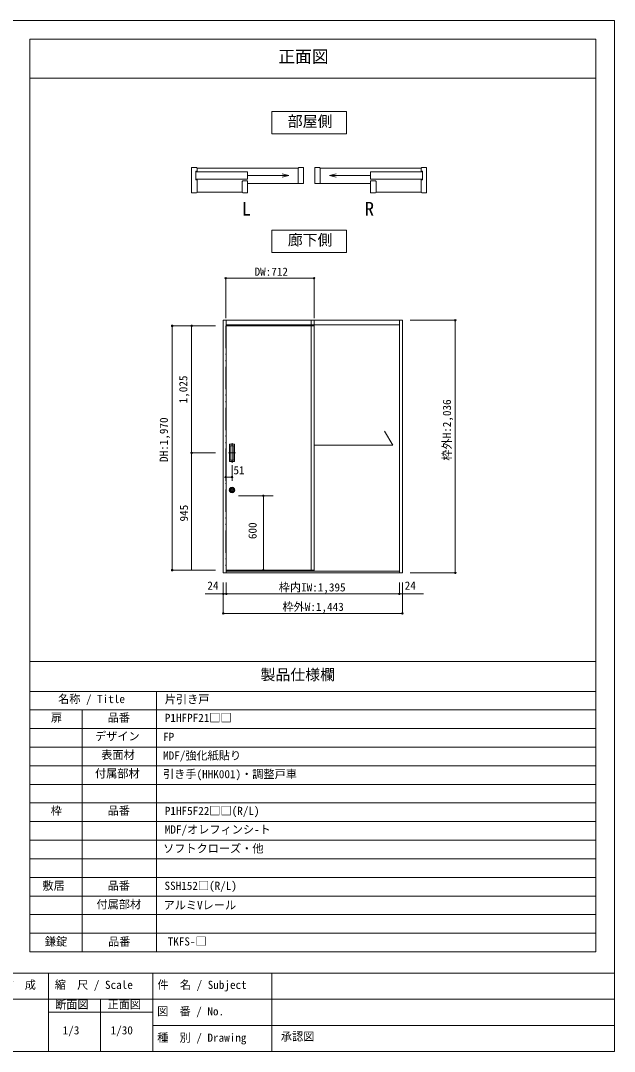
# Model space of a CAD drawing. Units: millimetres on the paper, enlarged 10 times, with parts at other scales. Extents: x -2000 to 2000, y -1385 to 1385.
# Drawn here: x 405 to 2000, y -1385 to 1385 of the extents above; entities that cross this region are included whole.
import ezdxf
from ezdxf.enums import TextEntityAlignment as Align

# ---------------------------------------------------------------- set-up
doc = ezdxf.new("R2010")
doc.units = ezdxf.units.MM
doc.header["$LTSCALE"] = 10
doc.header["$PDMODE"] = 32
doc.header["$PDSIZE"] = 4
doc.linetypes.add('DASHED_DOUBLE_DOTTED', pattern=[11, 6, -1.5, 0.25, -1.5, 0.25, -1.5])
for name, color, linetype, lineweight in [('1-0_H-SYM', 7, 'Continuous', 20), ('1-2_0', 7, 'Continuous', 20), ('2-0', 7, 'Continuous', 18), ('3-0', 7, 'Continuous', 20)]:
    doc.layers.add(name, color=color, linetype=linetype, lineweight=lineweight)
doc.styles.add('ＭＳ ゴシック', font='')
doc.styles.get('ＭＳ ゴシック').set_extended_font_data('MS Gothic')

msp = doc.modelspace()

# ---------------------------------------------------------------- linework, layer by layer
at = {"layer": '1-0_H-SYM'}
msp.add_line((760.06, -1279.5), (480.06, -1279.5), dxfattribs=at)
at = {"layer": '1-2_0'}
for p, q in [((1950, 1335), (430, 1335)), ((430, -337.5), (430, 1335)), ((1950, -1117.5), (1950, 1335)), ((430, 1230), (1950, 1230)), ((1950, -337.5), (1950, 1230)), ((430, -1117.5), (430, -337.5)), ((430, -337.5), (1950, -337.5)), ((430, -337.5), (1950, -337.5)), ((430, -417.5), (1950, -417.5)), ((770, -1117.5), (770, -417.5)), ((430, -467.5), (1950, -467.5)), ((570, -1117.5), (570, -467.5)), ((430, -517.5), (1950, -517.5)), ((430, -567.5), (1950, -567.5)), ((430, -617.5), (1950, -617.5)), ((430, -667.5), (1950, -667.5)), ((430, -717.5), (1950, -717.5)), ((430, -767.5), (1950, -767.5)), ((430, -817.5), (1950, -817.5)), ((430, -867.5), (1950, -867.5)), ((430, -917.5), (1950, -917.5)), ((430, -967.5), (1950, -967.5)), ((430, -1017.5), (1950, -1017.5)), ((430, -1067.5), (1950, -1067.5)), ((430, -1117.5), (1950, -1117.5)), ((2000, -1175), (-2000, -1175)), ((480, -1175), (480, -1385)), ((760, -1175), (760, -1385)), ((1080, -1175), (1080, -1385)), ((2000, -1245), (-1190, -1245)), ((620, -1245), (620, -1385)), ((2000, -1315), (760, -1315))]:
    msp.add_line(p, q, dxfattribs=at)
msp.add_lwpolyline([(-2000, -1385), (2000, -1385), (2000, 1385), (-2000, 1385)], close=True, dxfattribs=at)
msp.add_lwpolyline([(430, -337.5), (430, 1230), (1950, 1230)], dxfattribs=at)
at = {"layer": '2-0', "lineweight": 20}
for p, q in [((972.83, 190.53), (972.83, 147.93)), ((955.83, 158.52), (972.83, 158.52))]:
    msp.add_line(p, q, dxfattribs=at)
at = {"layer": '2-0'}
msp.add_point((972.83, 158.52), dxfattribs=at)
at = {"layer": '3-0'}
for p, q in [((877.36, 990.19), (864.46, 990.19)), ((864.46, 921.79), (864.46, 990.19)), ((875.86, 980.59), (875.86, 957.04)), ((878.86, 980.59), (875.86, 980.59)), ((875.86, 978.79), (1014.87, 978.79)), ((878.86, 988.39), (1150.66, 988.39)), ((1014.87, 978.79), (1014.87, 958.99)), ((1125.21, 968.89), (1107.82, 973.55)), ((1150.66, 988.69), (1150.66, 947.59)), ((1165.06, 947.59), (1165.06, 990.19)), ((1195.06, 947.59), (1195.06, 990.19)), ((1209.46, 988.69), (1209.46, 947.59)), ((1481.26, 988.39), (1209.46, 988.39)), ((1234.91, 968.89), (1252.3, 973.55)), ((1484.26, 978.79), (1345.25, 978.79)), ((1345.25, 978.79), (1345.25, 958.99)), ((1481.26, 980.59), (1484.26, 980.59)), ((1482.76, 990.19), (1495.66, 990.19)), ((1484.26, 980.59), (1484.26, 957.04)), ((1495.66, 921.79), (1495.66, 990.19)), ((1014.87, 958.99), (875.86, 958.99)), ((875.86, 957.04), (878.86, 957.04)), ((1014.87, 968.89), (1125.21, 968.89)), ((1014.87, 921.79), (1014.87, 954.19)), ((1014.87, 947.59), (1165.06, 947.59)), ((1125.21, 968.89), (1107.82, 964.23)), ((1345.25, 947.59), (1195.06, 947.59)), ((1234.91, 968.89), (1252.3, 964.23)), ((1345.25, 968.89), (1234.91, 968.89)), ((1345.25, 958.99), (1484.26, 958.99)), ((1345.25, 921.79), (1345.25, 954.19)), ((1484.26, 957.04), (1481.26, 957.04)), ((877.36, 921.79), (864.46, 921.79)), ((878.86, 923.59), (1000.47, 923.59)), ((1481.26, 923.59), (1359.65, 923.59)), ((1482.76, 921.79), (1495.66, 921.79)), ((957.5, 579.59), (949.5, 579.59)), ((957.5, 579.59), (949.5, 579.59)), ((955.83, 564.82), (1193.17, 564.82)), ((957.5, 579.59), (1185.17, 579.59)), ((957.5, 567.59), (1185.17, 567.59)), ((1193.17, 579.59), (1185.17, 579.59)), ((1193.17, 579.59), (1430.5, 579.59)), ((1193.17, -91.51), (1193.17, 579.59)), ((1193.17, 569.92), (1193.17, -93.08)), ((1193.17, 567.59), (1193.17, -94.08)), ((1193.17, 567.59), (1422.5, 567.59)), ((1193.17, 564.82), (1193.17, -94.18)), ((1422.5, 579.59), (1422.5, 571.59)), ((1430.5, 579.59), (1422.5, 579.59)), ((1404.78, 244.09), (1382.22, 281.81)), ((963.59, 223.15), (981.87, 223.15)), ((972.83, 249.25), (972.83, 196.98)), ((1193.17, 244.09), (1404.78, 244.09)), ((955.83, 190.53), (955.83, 147.93)), ((955.83, -91.85), (1193.17, -91.85)), ((957.5, -94.18), (1422.5, -94.18)), ((957.5, -94.18), (957.5, -99.18)), ((957.5, -99.18), (1422.5, -99.18)), ((1422.5, -94.18), (1422.5, -99.18))]:
    msp.add_line(p, q, dxfattribs=at)
at = {"layer": '3-0', "color": 4, "lineweight": 9}
for p, q in [((955.83, 692.67), (955.83, 585.51)), ((955.83, 692.67), (1193.17, 692.67)), ((1193.17, 692.67), (1193.17, 585.51)), ((812.12, 564.82), (928.89, 564.82)), ((812.12, 564.82), (812.12, -91.85)), ((864.43, 564.82), (928.89, 564.82)), ((864.43, 223.15), (864.43, 564.82)), ((1451.34, 579.59), (1572.69, 579.59)), ((1572.69, 579.59), (1572.69, -99.18)), ((864.43, 223.15), (928.89, 223.15)), ((864.43, -91.85), (864.43, 223.15)), ((1083.83, 108.15), (990.5, 108.15)), ((1057.17, -91.85), (1057.17, 108.15)), ((812.12, -91.85), (928.89, -91.85)), ((1083.83, -91.85), (990.5, -91.85)), ((1451.34, -99.18), (1572.69, -99.18)), ((949.5, -124.9), (949.5, -155.57)), ((949.5, -124.9), (949.5, -155.57)), ((957.5, -124.9), (957.5, -155.57)), ((1422.5, -155.57), (1422.5, -124.9)), ((1430.5, -124.9), (1430.5, -155.57)), ((957.5, -155.57), (900.97, -155.57)), ((957.5, -155.57), (1487.5, -155.57)), ((1422.5, -155.57), (1479.03, -155.57)), ((1430.5, -207.9), (1430.5, -155.57))]:
    msp.add_line(p, q, dxfattribs=at)
at = {"layer": '3-0', "linetype": 'DASHED_DOUBLE_DOTTED'}
msp.add_line((955.83, 564.82), (955.83, -91.85), dxfattribs=at)
at = {"layer": '3-0', "color": 3}
for p, q in [((966.5, 246.49), (979.17, 246.49)), ((966.5, 199.82), (966.5, 246.49)), ((966.5, 242.49), (979.17, 242.49)), ((968.17, 203.82), (968.17, 242.49)), ((977.5, 242.49), (977.5, 203.82)), ((979.17, 246.49), (979.17, 199.82)), ((979.17, 203.82), (966.5, 203.82)), ((979.17, 199.82), (966.5, 199.82))]:
    msp.add_line(p, q, dxfattribs=at)
at = {"layer": '3-0'}
for points in [[(1080.06, 1140.93), (1280.06, 1140.93), (1280.06, 1080.93), (1080.06, 1080.93)], [(1080.06, 762.25), (1280.06, 762.25), (1280.06, 822.25), (1080.06, 822.25)]]:
    msp.add_lwpolyline(points, close=True, dxfattribs=at)
for points in [[(877.36, 990.19), (878.86, 988.69), (878.86, 980.59)], [(1150.66, 988.69), (1152.16, 990.19), (1165.06, 990.19)], [(1209.46, 988.69), (1207.96, 990.19), (1195.06, 990.19)], [(1482.76, 990.19), (1481.26, 988.69), (1481.26, 980.59)], [(877.36, 921.79), (878.86, 923.29), (878.86, 957.04)], [(1000.47, 923.29), (1000.47, 952.69), (1001.97, 954.19), (1014.87, 954.19)], [(1359.65, 923.29), (1359.65, 952.69), (1358.15, 954.19), (1345.25, 954.19)], [(1482.76, 921.79), (1481.26, 923.29), (1481.26, 957.04)], [(1000.47, 923.29), (1001.97, 921.79), (1014.87, 921.79)], [(1359.65, 923.29), (1358.15, 921.79), (1345.25, 921.79)], [(949.5, 579.59), (949.5, -99.18), (957.5, -99.18), (957.5, 579.59)], [(1185.17, 579.59), (1185.17, -94.18), (1193.17, -94.18)], [(1185.17, 567.59), (1193.17, 567.59), (1193.17, -94.08)], [(1422.5, 579.59), (1422.5, -99.18), (1430.5, -99.18), (1430.5, 579.59)]]:
    msp.add_lwpolyline(points, dxfattribs=at)
at = {"layer": '3-0', "color": 4, "lineweight": 9}
msp.add_lwpolyline([(949.5, -155.57), (949.5, -207.9), (1430.5, -207.9)], dxfattribs=at)
at = {"layer": '3-0', "lineweight": 18}
for radius in [7.33, 5.67, 5]:
    msp.add_circle((972.83, 123.49), radius, dxfattribs=at)
for start, end in [(124.19308, 304.19308), (304.19308, 124.19308)]:
    msp.add_arc((972.83, 123.49), 2.67, start, end, dxfattribs=at)
at = {"layer": '3-0', "color": 4}
for p in [(955.83, 692.67), (1193.17, 692.67), (812.12, 564.82), (864.43, 564.82), (1572.69, 579.59), (864.43, 223.15), (1057.17, 108.15), (812.12, -91.85), (1057.17, -91.85), (1572.69, -99.18), (949.5, -155.57), (957.5, -155.57), (1422.5, -155.57), (949.5, -207.9), (1430.5, -207.9)]:
    msp.add_point(p, dxfattribs=at)
at = {"layer": '3-0'}
msp.add_point((955.83, 158.52), dxfattribs=at)

# ---------------------------------------------------------------- texts
at = {"layer": '1-0_H-SYM', "style": 'ＭＳ ゴシック'}
for s, p in [('名称 / Title', (505.7, -455.55)), ('扉', (486.4, -505.86)), ('品番', (638.73, -505.86)), ('デザイン', (604.73, -555.86)), ('表面材', (621.73, -605.86)), ('付属部材', (604.73, -655.86)), ('枠', (485.73, -755.86)), ('品番', (638.73, -755.86)), ('作\u3000成', (356.23, -1223.71)), ('縮\u3000尺 / Scale', (496.75, -1223.71)), ('件\u3000名 / Subject', (772.67, -1223.73)), ('断面図', (497.61, -1276.64)), ('正面図', (638.4, -1275.93)), ('図\u3000番 / No.', (771.84, -1294.85)), ('1/3', (517.98, -1345.94)), ('1/30', (646.73, -1345.94)), ('種\u3000別 / Drawing', (772.01, -1365.78)), ('承認図', (1104.09, -1362.59))]:
    msp.add_text(s, height=21.99, dxfattribs=at).set_placement(p, align=Align.BOTTOM_LEFT)
at = {"layer": '1-2_0', "style": 'ＭＳ ゴシック'}
for s, height, p in [('正面図', 32.99, (1097.24, 1261.98)), ('製品仕様欄', 29.33, (1049.4, -396.07)), ('片引き戸', 21.99, (792.33, -456.36)), ('P1HFPF21□□', 21.99, (792.33, -506.36)), ('FP', 21.99, (787.67, -557.5)), ('MDF/強化紙貼り', 21.99, (787.67, -607.5)), ('引き手(HHK001)・調整戸車', 21.99, (787.67, -657.5)), ('P1HF5F22□□(R/L)', 21.99, (792.33, -756.36)), ('MDF/オレフィンシ-ト', 21.99, (792.33, -806.36)), ('ソフトクローズ・他', 21.99, (787.67, -857.5)), ('敷居', 21.99, (463.65, -957.36)), ('品番', 21.99, (638.75, -957.5)), ('SSH152□(R/L)', 21.99, (791.5, -957.5)), ('付属部材', 21.99, (608.75, -1007.5)), ('アルミVレール', 21.99, (789, -1009.75)), ('鎌錠', 21.99, (470, -1107.5)), ('品番', 21.99, (640, -1107.5)), ('TKFS-□', 21.99, (800, -1107.1))]:
    msp.add_text(s, height=height, dxfattribs=at).set_placement(p, align=Align.BOTTOM_LEFT)
at = {"layer": '3-0', "style": 'ＭＳ ゴシック'}
for s, height, p in [('部屋側', 29.33, (1122.65, 1090.93)), ('L', 36.66, (998.92, 850.05)), ('R', 36.66, (1329.52, 850.05)), ('廊下側', 29.33, (1122.65, 772.25)), ('DW:712', 21.99, (1033.37, 692.67)), ('51', 21.99, (976.74, 159.16)), ('24', 21.99, (906.64, -150.9)), ('枠内IW:1,395', 21.99, (1098.37, -155.57)), ('24', 21.99, (1436.7, -150.9)), ('枠外W:1,443', 21.99, (1108.37, -207.9))]:
    msp.add_text(s, height=height, dxfattribs=at).set_placement(p, align=Align.BOTTOM_LEFT)
for s, p in [('1,025', (859.43, 356.49)), ('枠外H:2,036', (1567.69, 202.42)), ('DH:1,970', (807.12, 198.99)), ('945', (861.23, 39.07)), ('600', (1045.5, -8.35))]:
    msp.add_text(s, height=21.99, rotation=90, dxfattribs=at).set_placement(p, align=Align.BOTTOM_LEFT)

doc.saveas('drawing.dxf')
